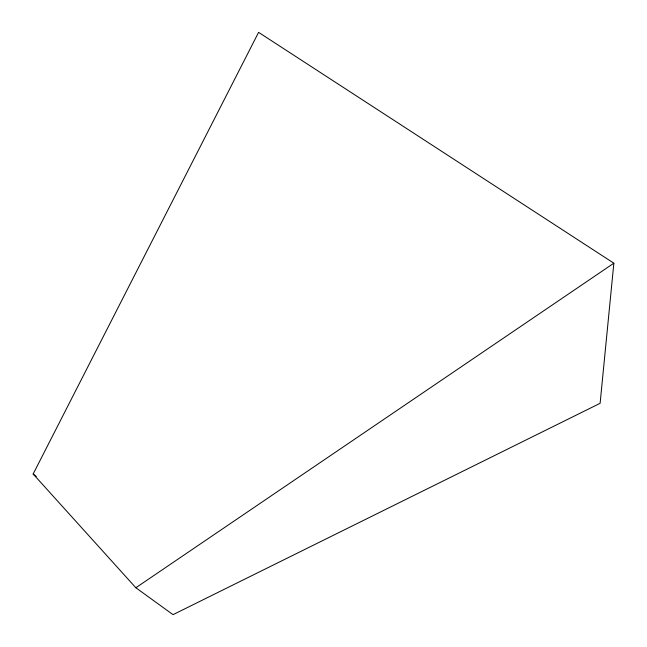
<?xml version="1.0" encoding="UTF-8"?>
<svg xmlns="http://www.w3.org/2000/svg" width="647" height="647" viewBox="0 0 647 647"><rect width="100%" height="100%" fill="white"/><g stroke="black" fill="none" stroke-linecap="round" stroke-linejoin="round"><path stroke-width="0.97" d="M613.849 263.192L600.117 403.307L173.032 614.65L135.846 587.751L33.151 474L258.59 32.35L613.849 263.192L135.846 587.751M33.151 474L36.289 476.507"/></g></svg>
